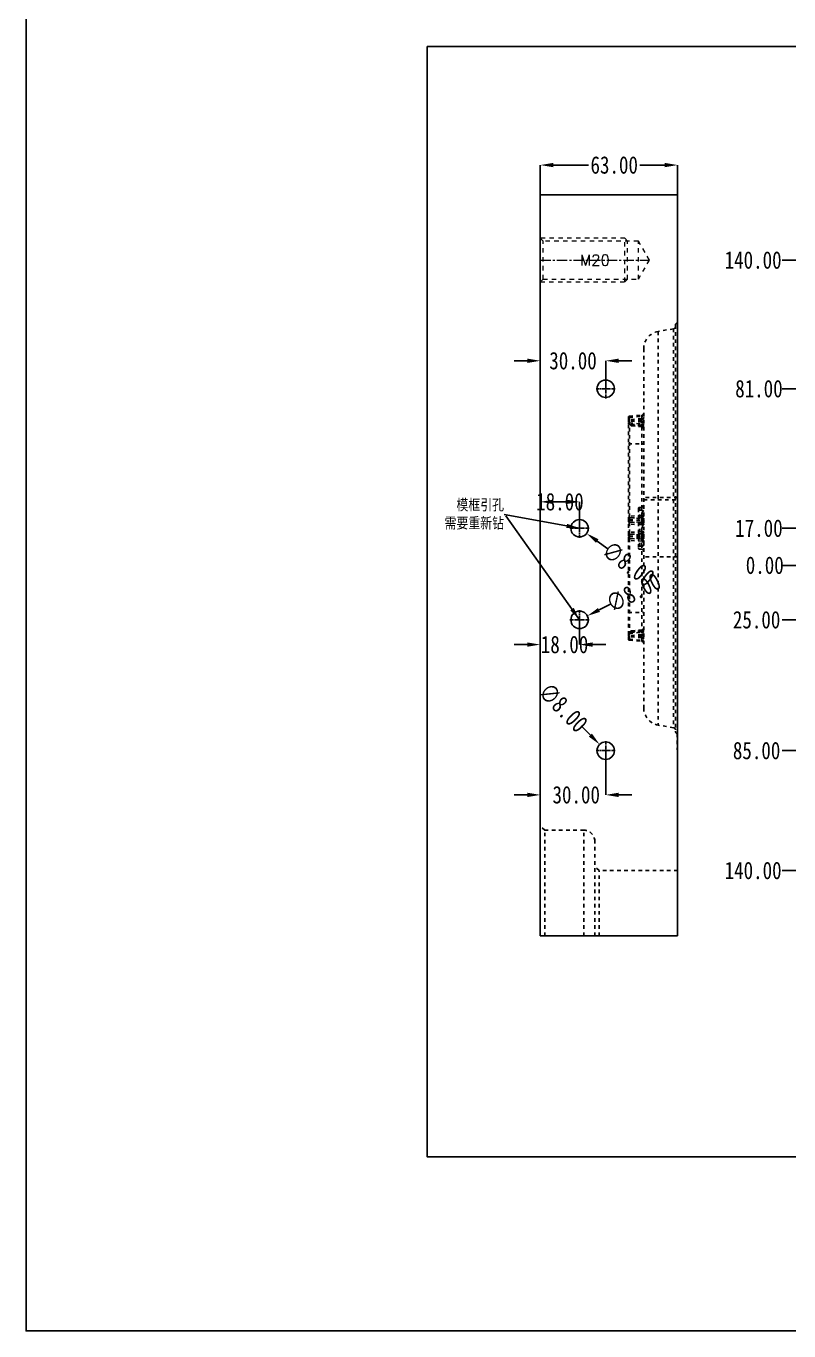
# Model space of a CAD drawing. Header units: millimetres. Extents: x 835 to 1873, y -1769 to 372.
# Drawn here: x 835 to 1185, y -1769 to -1171 of the extents above; entities that cross this region are included whole.
import ezdxf
from ezdxf.enums import TextEntityAlignment as Align

# ---------------------------------------------------------------- set-up
doc = ezdxf.new("R2010")
doc.units = ezdxf.units.MM
doc.header["$LTSCALE"] = 16.335
doc.header["$PDMODE"] = 3
doc.header["$PDSIZE"] = 0.3125
doc.linetypes.add('CENTER', pattern=[0.6, 0.375, -0.075, 0.075, -0.075])
doc.linetypes.add('HIDDEN', pattern=[0.2, 0.1, -0.1])
doc.layers.get('0').update_dxf_attribs({"linetype": 'CONTINUOUS'})
doc.layers.get('Defpoints').update_dxf_attribs({"linetype": 'CONTINUOUS'})
doc.layers.add('DEFAULT_2', color=8, linetype='HIDDEN')
doc.layers.add('dim', color=82, linetype='CONTINUOUS', lineweight=9)
doc.layers.add('screw', color=33, linetype='CONTINUOUS', lineweight=13)
doc.styles.get("Standard").update_dxf_attribs({"font": 'txt', "width": 0.8})
doc.styles.add('TXT', font='txt.shx', dxfattribs={"bigfont": 'gbcbig.shx'})
doc.dimstyles.get("Standard").update_dxf_attribs({"dimtxt": 0.15625, "dimasz": 0.1875, "dimexe": 0.125, "dimexo": 0.0625, "dimtad": 0, "dimtih": 1, "dimtoh": 1, "dimdsep": 46, "dimtxsty": 'Standard', "dimcen": 0.09, "dimadec": 0, "dimazin": 0, "dimtp": 0.01, "dimtm": 0.01, "dimtfac": 1, "dimtofl": 0, "dimtmove": 0, "dimatfit": 3, "dimfxl": 0, "dimtolj": 1, "dimarcsym": 0})

# ---------------------------------------------------------------- blocks, each defined once
blk = doc.blocks.new('*D90')
at = {"color": 4, "lineweight": -2}
for p, q in [((1070.54, -1503.32), (1070.54, -1523.61)), ((1100.54, -1503.32), (1100.54, -1523.61)), ((1064.54, -1523.61), (1058.54, -1523.61)), ((1106.54, -1523.61), (1112.54, -1523.61))]:
    blk.add_line(p, q, dxfattribs=at)
at = {"color": 4}
for points in [[(1064.54, -1522.61), (1064.54, -1524.61), (1070.54, -1523.61)], [(1106.54, -1522.61), (1106.54, -1524.61), (1100.54, -1523.61)]]:
    blk.add_solid(points, dxfattribs=at)
at = {"layer": 'Defpoints', "color": 0}
for p in [(1070.54, -1503.32), (1100.54, -1503.32), (1070.54, -1523.61)]:
    blk.add_point(p, dxfattribs=at)
at = {"color": 6, "insert": (1087.02, -1523.61), "char_height": 8, "attachment_point": 5}
blk.add_mtext('\\A1;30.00', dxfattribs=at)
blk = doc.blocks.new('*D91')
at = {"color": 4, "lineweight": -2}
blk.add_line((1089.29, -1491.94), (1093.51, -1496.21), dxfattribs=at)
at = {"color": 4}
blk.add_solid([(1094.22, -1495.5), (1092.8, -1496.91), (1097.73, -1500.47)], dxfattribs=at)
at = {"layer": 'Defpoints', "color": 0}
for p in [(1097.73, -1500.47), (1103.35, -1506.16)]:
    blk.add_point(p, dxfattribs=at)
at = {"color": 6, "insert": (1081.05, -1483.59), "char_height": 8, "attachment_point": 5, "rotation": 314.66016}
blk.add_mtext('\\A1;∅8.00', dxfattribs=at)
blk = doc.blocks.new('*D92')
at = {"color": 4, "lineweight": -2}
for p, q in [((1070.54, -1397.32), (1070.54, -1389.19)), ((1082.54, -1389.19), (1076.54, -1389.19)), ((1088.54, -1401.32), (1088.54, -1389.19))]:
    blk.add_line(p, q, dxfattribs=at)
at = {"color": 4}
for points in [[(1076.54, -1388.19), (1076.54, -1390.19), (1070.54, -1389.19)], [(1082.54, -1388.19), (1082.54, -1390.19), (1088.54, -1389.19)]]:
    blk.add_solid(points, dxfattribs=at)
at = {"layer": 'Defpoints', "color": 0}
for p in [(1070.54, -1389.19), (1070.54, -1397.32), (1088.54, -1401.32)]:
    blk.add_point(p, dxfattribs=at)
at = {"color": 6, "insert": (1079.54, -1389.19), "char_height": 8, "attachment_point": 5}
blk.add_mtext('\\A1;18.00', dxfattribs=at)
blk = doc.blocks.new('*D93')
at = {"color": 4, "lineweight": -2}
for p, q in [((1070.54, -1439.45), (1070.54, -1454.67)), ((1088.54, -1443.32), (1088.54, -1454.67)), ((1064.54, -1454.67), (1058.54, -1454.67)), ((1094.54, -1454.67), (1100.54, -1454.67))]:
    blk.add_line(p, q, dxfattribs=at)
at = {"color": 4}
for points in [[(1064.54, -1453.67), (1064.54, -1455.67), (1070.54, -1454.67)], [(1094.54, -1453.67), (1094.54, -1455.67), (1088.54, -1454.67)]]:
    blk.add_solid(points, dxfattribs=at)
at = {"layer": 'Defpoints', "color": 0}
for p in [(1070.54, -1439.45), (1088.54, -1443.32), (1070.54, -1454.67)]:
    blk.add_point(p, dxfattribs=at)
at = {"color": 6, "insert": (1081.66, -1454.67), "char_height": 8, "attachment_point": 5}
blk.add_mtext('\\A1;18.00', dxfattribs=at)
blk = doc.blocks.new('*D95')
at = {"color": 4, "lineweight": -2}
for p, q in [((1064.54, -1324.49), (1058.54, -1324.49)), ((1070.54, -1337.32), (1070.54, -1324.49)), ((1100.54, -1337.32), (1100.54, -1324.49)), ((1106.54, -1324.49), (1112.54, -1324.49))]:
    blk.add_line(p, q, dxfattribs=at)
at = {"color": 4}
for points in [[(1064.54, -1323.49), (1064.54, -1325.49), (1070.54, -1324.49)], [(1106.54, -1323.49), (1106.54, -1325.49), (1100.54, -1324.49)]]:
    blk.add_solid(points, dxfattribs=at)
at = {"layer": 'Defpoints', "color": 0}
for p in [(1070.54, -1324.49), (1070.54, -1337.32), (1100.54, -1337.32)]:
    blk.add_point(p, dxfattribs=at)
at = {"color": 6, "insert": (1085.54, -1324.49), "char_height": 8, "attachment_point": 5}
blk.add_mtext('\\A1;30.00', dxfattribs=at)
blk = doc.blocks.new('*D96')
at = {"color": 4, "lineweight": -2}
for p, q in [((1070.54, -1248.32), (1070.54, -1234.71)), ((1076.54, -1234.71), (1092.71, -1234.71)), ((1127.54, -1234.71), (1116.18, -1234.71)), ((1133.54, -1248.32), (1133.54, -1234.71))]:
    blk.add_line(p, q, dxfattribs=at)
at = {"color": 4}
for points in [[(1076.54, -1233.71), (1076.54, -1235.71), (1070.54, -1234.71)], [(1127.54, -1233.71), (1127.54, -1235.71), (1133.54, -1234.71)]]:
    blk.add_solid(points, dxfattribs=at)
at = {"layer": 'Defpoints', "color": 0}
for p in [(1070.54, -1234.71), (1070.54, -1248.32), (1133.54, -1248.32)]:
    blk.add_point(p, dxfattribs=at)
at = {"color": 6, "insert": (1104.44, -1234.71), "char_height": 8, "attachment_point": 5}
blk.add_mtext('\\A1;63.00', dxfattribs=at)
blk = doc.blocks.new('*D97')
at = {"color": 4, "lineweight": -2}
blk.add_line((1101.49, -1410.72), (1096.63, -1407.19), dxfattribs=at)
at = {"color": 4}
blk.add_solid([(1097.22, -1406.38), (1096.05, -1408), (1091.78, -1403.67)], dxfattribs=at)
at = {"layer": 'Defpoints', "color": 0}
for p in [(1085.3, -1398.97), (1091.78, -1403.67)]:
    blk.add_point(p, dxfattribs=at)
at = {"color": 6, "insert": (1110.98, -1417.61), "char_height": 8, "attachment_point": 5, "rotation": 324.03004}
blk.add_mtext('\\A1;∅8.00', dxfattribs=at)
blk = doc.blocks.new('*D98')
at = {"color": 4, "lineweight": -2}
blk.add_line((1102.81, -1436.08), (1097.46, -1438.8), dxfattribs=at)
at = {"color": 4}
blk.add_solid([(1097.01, -1437.9), (1097.91, -1439.69), (1092.11, -1441.51)], dxfattribs=at)
at = {"layer": 'Defpoints', "color": 0}
for p in [(1092.11, -1441.51), (1084.97, -1445.13)]:
    blk.add_point(p, dxfattribs=at)
at = {"color": 6, "insert": (1113.27, -1430.77), "char_height": 8, "attachment_point": 5, "rotation": 26.89416}
blk.add_mtext('\\A1;∅8.00', dxfattribs=at)
blk = doc.blocks.new('*D111')
at = {"color": 4, "lineweight": -2}
blk.add_line((1204.07, -1418.32), (1181.49, -1418.32), dxfattribs=at)
at = {"layer": 'Defpoints', "color": 0}
for p in [(1181.49, -1418.32), (1204.07, -1418.32), (1381.77, -1418.32)]:
    blk.add_point(p, dxfattribs=at)
at = {"color": 6, "insert": (1173.49, -1418.32), "char_height": 8, "attachment_point": 5}
blk.add_mtext('\\A1;0.00', dxfattribs=at)
blk = doc.blocks.new('*D112')
at = {"color": 4, "lineweight": -2}
blk.add_line((1196.97, -1401.32), (1181.49, -1401.32), dxfattribs=at)
at = {"layer": 'Defpoints', "color": 0}
for p in [(1181.49, -1401.32), (1196.97, -1401.32), (1381.77, -1418.32)]:
    blk.add_point(p, dxfattribs=at)
at = {"color": 6, "insert": (1170.82, -1401.32), "char_height": 8, "attachment_point": 5}
blk.add_mtext('\\A1;17.00', dxfattribs=at)
blk = doc.blocks.new('*D113')
at = {"color": 4, "lineweight": -2}
blk.add_line((1195.39, -1337.32), (1181.49, -1337.32), dxfattribs=at)
at = {"layer": 'Defpoints', "color": 0}
for p in [(1181.49, -1337.32), (1195.39, -1337.32), (1381.77, -1418.32)]:
    blk.add_point(p, dxfattribs=at)
at = {"color": 6, "insert": (1170.82, -1337.32), "char_height": 8, "attachment_point": 5}
blk.add_mtext('\\A1;81.00', dxfattribs=at)
blk = doc.blocks.new('*D114')
at = {"color": 4, "lineweight": -2}
blk.add_line((1207.77, -1278.32), (1181.49, -1278.32), dxfattribs=at)
at = {"layer": 'Defpoints', "color": 0}
for p in [(1181.49, -1278.32), (1207.77, -1278.32), (1381.77, -1418.32)]:
    blk.add_point(p, dxfattribs=at)
at = {"color": 6, "insert": (1168.15, -1278.32), "char_height": 8, "attachment_point": 5}
blk.add_mtext('\\A1;140.00', dxfattribs=at)
blk = doc.blocks.new('*D115')
at = {"color": 4, "lineweight": -2}
blk.add_line((1195.21, -1443.32), (1181.49, -1443.32), dxfattribs=at)
at = {"layer": 'Defpoints', "color": 0}
for p in [(1381.77, -1418.32), (1181.49, -1443.32), (1195.21, -1443.32)]:
    blk.add_point(p, dxfattribs=at)
at = {"color": 6, "insert": (1169.75, -1443.32), "char_height": 8, "attachment_point": 5}
blk.add_mtext('\\A1;25.00', dxfattribs=at)
blk = doc.blocks.new('*D116')
at = {"color": 4, "lineweight": -2}
blk.add_line((1195.76, -1503.32), (1181.49, -1503.32), dxfattribs=at)
at = {"layer": 'Defpoints', "color": 0}
for p in [(1381.77, -1418.32), (1181.49, -1503.32), (1195.76, -1503.32)]:
    blk.add_point(p, dxfattribs=at)
at = {"color": 6, "insert": (1169.75, -1503.32), "char_height": 8, "attachment_point": 5}
blk.add_mtext('\\A1;85.00', dxfattribs=at)
blk = doc.blocks.new('*D117')
at = {"color": 4, "lineweight": -2}
blk.add_line((1207.77, -1558.32), (1181.49, -1558.32), dxfattribs=at)
at = {"layer": 'Defpoints', "color": 0}
for p in [(1381.77, -1418.32), (1181.49, -1558.32), (1207.77, -1558.32)]:
    blk.add_point(p, dxfattribs=at)
at = {"color": 6, "insert": (1168.15, -1558.32), "char_height": 8, "attachment_point": 5}
blk.add_mtext('\\A1;140.00', dxfattribs=at)

msp = doc.modelspace()

# ---------------------------------------------------------------- linework, layer by layer
at = {"color": 7, "linetype": 'Continuous'}
for p, q in [((1070.54, -1588.32), (1070.54, -1248.32)), ((1133.54, -1248.32), (1070.54, -1248.32)), ((1133.54, -1588.32), (1133.54, -1248.32)), ((1133.54, -1588.32), (1070.54, -1588.32))]:
    msp.add_line(p, q, dxfattribs=at)
at = {"color": 1, "linetype": 'CENTER', "ltscale": 0.248791}
for p, q in [((1100.54, -1341.72), (1100.54, -1332.92)), ((1104.94, -1337.32), (1096.14, -1337.32)), ((1088.54, -1405.72), (1088.54, -1396.92)), ((1092.94, -1401.32), (1084.14, -1401.32)), ((1088.54, -1447.72), (1088.54, -1438.92)), ((1092.94, -1443.32), (1084.14, -1443.32)), ((1100.54, -1507.72), (1100.54, -1498.92)), ((1104.94, -1503.32), (1096.14, -1503.32))]:
    msp.add_line(p, q, dxfattribs=at)
for points in [[(834.681, 372.378), (1873.117, 372.378), (1873.117, -1769.492), (834.681, -1769.492)], [(1641.364, -1689.66), (1018.659, -1689.66), (1018.659, -1180.4), (1641.364, -1180.4)]]:
    msp.add_lwpolyline(points, close=True)
for centre in [(1100.54, -1337.32), (1088.54, -1401.32), (1088.54, -1443.32), (1100.54, -1503.32)]:
    msp.add_circle(centre, 4)
at = {"layer": 'DEFAULT_2', "color": 8, "linetype": 'HIDDEN'}
for p, q in [((1131.704, -1309.784), (1124.606, -1311.035)), ((1131.704, -1309.784), (1131.704, -1492.856)), ((1132.535, -1308.132), (1132.535, -1494.508)), ((1124.606, -1311.035), (1124.606, -1491.604)), ((1117.962, -1318.953), (1117.962, -1483.686)), ((1110.927, -1350.445), (1110.927, -1452.195)), ((1111.386, -1349.944), (1117.045, -1349.449)), ((1111.386, -1350.445), (1117.045, -1349.95)), ((1111.386, -1350.445), (1111.386, -1351.534)), ((1117.045, -1351.039), (1111.386, -1351.534)), ((1117.045, -1351.54), (1111.386, -1352.035)), ((1117.045, -1352.095), (1111.386, -1351.6)), ((1111.386, -1352.035), (1111.386, -1396.524)), ((1117.045, -1352.596), (1111.386, -1352.1)), ((1117.045, -1349.95), (1117.045, -1351.039)), ((1117.045, -1351.54), (1117.045, -1397.523)), ((1111.386, -1353.009), (1117.045, -1353.504)), ((1117.045, -1354.004), (1111.386, -1353.509)), ((1111.932, -1353.813), (1111.932, -1353.557)), ((1112.435, -1353.904), (1111.94, -1353.904)), ((1112.435, -1353.904), (1112.391, -1353.597)), ((1112.409, -1353.721), (1112.391, -1353.597)), ((1112.391, -1354.313), (1117.045, -1354.721)), ((1112.435, -1353.904), (1112.409, -1353.721)), ((1112.435, -1354.015), (1112.435, -1353.904)), ((1116.957, -1354.299), (1112.435, -1353.904)), ((1112.435, -1354.015), (1116.957, -1354.41)), ((1116.957, -1354.299), (1116.957, -1354.41)), ((1117.767, -1354.41), (1116.957, -1354.41)), ((1117.045, -1354.721), (1116.957, -1354.41)), ((1116.957, -1354.41), (1117.014, -1354.611)), ((1117.014, -1354.611), (1117.045, -1354.721)), ((1110.927, -1362.627), (1117.962, -1362.627)), ((1133.54, -1387.25), (1117.962, -1387.25)), ((1117.962, -1388.255), (1133.54, -1388.255)), ((1115.55, -1392.241), (1115.55, -1410.398)), ((1117.486, -1393.154), (1116.026, -1393.078)), ((1116.992, -1391.706), (1116.035, -1391.739)), ((1116.035, -1391.739), (1116.035, -1410.9)), ((1116.992, -1391.706), (1116.992, -1410.934)), ((1117.486, -1393.154), (1117.486, -1409.485)), ((1110.927, -1395.762), (1111.386, -1395.762)), ((1110.927, -1396.524), (1111.386, -1396.524)), ((1110.927, -1398.671), (1111.386, -1398.671)), ((1110.927, -1399.421), (1111.386, -1399.421)), ((1117.045, -1395.478), (1111.386, -1395.762)), ((1117.045, -1396.342), (1111.386, -1396.626)), ((1111.386, -1396.524), (1117.045, -1396.81)), ((1111.386, -1396.626), (1111.386, -1398.554)), ((1111.386, -1397.391), (1117.045, -1397.677)), ((1111.386, -1397.807), (1117.045, -1397.523)), ((1111.386, -1398.671), (1117.045, -1398.387)), ((1117.045, -1398.84), (1111.386, -1398.554)), ((1111.386, -1398.671), (1111.386, -1406.024)), ((1117.045, -1399.707), (1111.386, -1399.421)), ((1117.962, -1395.478), (1117.045, -1395.478)), ((1117.962, -1396.81), (1117.045, -1396.81)), ((1117.045, -1397.677), (1117.045, -1404.962)), ((1117.962, -1398.387), (1117.045, -1398.387)), ((1117.962, -1399.707), (1117.045, -1399.707)), ((1110.927, -1403.219), (1111.386, -1403.219)), ((1110.927, -1404.129), (1111.386, -1404.129)), ((1110.927, -1406.115), (1111.386, -1406.115)), ((1117.045, -1402.933), (1111.386, -1403.219)), ((1117.045, -1403.8), (1111.386, -1404.086)), ((1111.386, -1404.129), (1117.045, -1404.428)), ((1111.386, -1405.248), (1117.045, -1404.962)), ((1111.386, -1405.016), (1117.045, -1405.316)), ((1111.386, -1406.115), (1117.045, -1405.829)), ((1117.045, -1406.324), (1111.386, -1406.024)), ((1111.386, -1406.115), (1111.386, -1450.605)), ((1117.962, -1402.933), (1117.045, -1402.933)), ((1117.962, -1404.428), (1117.045, -1404.428)), ((1117.045, -1405.316), (1117.045, -1451.1)), ((1117.962, -1405.829), (1117.045, -1405.829)), ((1110.927, -1406.912), (1111.386, -1406.912)), ((1117.045, -1407.212), (1111.386, -1406.912)), ((1117.486, -1409.485), (1116.026, -1409.562)), ((1116.992, -1410.934), (1116.035, -1410.9)), ((1117.962, -1407.212), (1117.045, -1407.212)), ((1133.54, -1414.385), (1117.962, -1414.385)), ((1110.927, -1440.012), (1117.962, -1440.012)), ((1112.391, -1448.326), (1117.045, -1447.919)), ((1112.435, -1448.625), (1116.957, -1448.229)), ((1116.957, -1448.34), (1112.435, -1448.736)), ((1117.045, -1447.919), (1116.957, -1448.229)), ((1117.767, -1448.229), (1116.957, -1448.229)), ((1116.957, -1448.229), (1116.957, -1448.34)), ((1117.045, -1448.635), (1111.386, -1449.13)), ((1111.386, -1449.631), (1117.045, -1449.136)), ((1117.045, -1450.044), (1111.386, -1450.539)), ((1117.045, -1450.544), (1111.386, -1451.04)), ((1117.045, -1451.1), (1111.386, -1450.605)), ((1111.386, -1451.105), (1111.386, -1452.195)), ((1117.045, -1451.601), (1111.386, -1451.105)), ((1111.386, -1452.195), (1117.045, -1452.69)), ((1111.386, -1452.695), (1117.045, -1453.19)), ((1111.932, -1448.827), (1111.932, -1449.082)), ((1112.435, -1448.736), (1111.94, -1448.736)), ((1112.435, -1448.736), (1112.391, -1449.042)), ((1112.407, -1448.93), (1112.391, -1449.042)), ((1112.435, -1448.736), (1112.407, -1448.93)), ((1112.435, -1448.625), (1112.435, -1448.736)), ((1117.045, -1451.601), (1117.045, -1452.69)), ((1131.704, -1492.856), (1124.606, -1491.604)), ((1133.24, -1495.467), (1133.24, -1503.013)), ((1133.54, -1500.013), (1133.24, -1500.013)), ((1133.54, -1503.013), (1133.24, -1503.013)), ((1072.541, -1539.82), (1070.54, -1537.818)), ((1072.54, -1588.32), (1072.541, -1539.82)), ((1090.54, -1539.82), (1072.541, -1539.82)), ((1090.54, -1588.32), (1090.54, -1539.82)), ((1095.54, -1588.32), (1095.54, -1544.82)), ((1097.54, -1558.32), (1095.54, -1556.32)), ((1133.54, -1558.32), (1097.54, -1558.32)), ((1097.54, -1588.32), (1097.54, -1558.32))]:
    msp.add_line(p, q, dxfattribs=at)
for centre, radius, start, end in [((1131.53, -1308.794), 1.005, 280, 0), ((1133.54, -1308.132), 1.005, 90, 180), ((1126.002, -1318.953), 8.04, 100, 180), ((1111.43, -1350.445), 0.502, 94.999996, 179.99995), ((1111.43, -1351.099), 0.502, 179.999814, 264.999984), ((1111.43, -1352.535), 0.502, 95.000016, 180.000186), ((1111.427, -1351.156), 0.945, 259.501791, 267.536624), ((1111.428, -1352.491), 0.958, 92.500032, 97.79569), ((1130.042, -1351.543), 18.664, 181.12253, 181.498346), ((1136.789, -1352.262), 25.413, 178.357506, 178.515147), ((1136.125, -1351.389), 24.749, 181.48729, 181.648237), ((1116.957, -1348.448), 1.005, 275.000216, 0.002477), ((1116.961, -1348.03), 1.921, 272.506807, 275.125382), ((1116.957, -1350.538), 1.005, 275, 0), ((1116.957, -1353.096), 1.005, 0, 85), ((1111.43, -1353.009), 0.502, 180, 265), ((1134.471, -1353.679), 23.095, 178.337366, 178.593251), ((1112.435, -1353.813), 0.502, 180, 265), ((1100.206, -1336.332), 21.499, 304.329035, 304.665883), ((1116.961, -1355.424), 1.922, 84.874667, 87.493192), ((1116.957, -1355.006), 1.005, 359.997523, 84.999784), ((1116.957, -1355.722), 1.005, 359.999992, 84.999999), ((1116.053, -1392.241), 0.502, 92, 180), ((1116.053, -1392.576), 0.502, 180, 267), ((1116.957, -1390.701), 1.005, 272, 0), ((1117.46, -1393.656), 0.502, 0, 87), ((1129.578, -1396.266), 18.199, 179.266156, 180.043842), ((1134.022, -1396.324), 22.643, 178.578181, 179.265106), ((1134.053, -1398.854), 22.674, 180.832737, 181.433178), ((1134.043, -1398.107), 22.664, 180.961758, 181.425389), ((1129.489, -1403.726), 18.109, 179.262842, 180.049203), ((1132.883, -1404.7), 21.505, 178.47774, 179.424687), ((1134.026, -1403.785), 22.647, 178.567553, 179.261672), ((1134.033, -1405.547), 22.654, 180.969329, 181.43641), ((1134.134, -1406.315), 22.756, 180.900629, 181.502333), ((1116.053, -1410.063), 0.502, 93, 180), ((1116.053, -1410.398), 0.502, 180, 268), ((1116.957, -1411.938), 1.005, 0, 88), ((1117.46, -1408.983), 0.502, 273, 0), ((1112.435, -1448.827), 0.502, 95, 180), ((1116.957, -1446.918), 1.005, 275.000001, 0.000008), ((1116.957, -1447.634), 1.005, 275.000216, 0.002477), ((1111.43, -1449.631), 0.502, 94.999996, 179.99995), ((1111.43, -1450.104), 0.502, 179.999814, 264.999984), ((1111.43, -1451.54), 0.502, 95.000016, 180.000186), ((1111.43, -1452.195), 0.502, 180, 265), ((1111.428, -1451.496), 0.958, 92.500032, 97.79569), ((1111.428, -1450.149), 0.958, 262.204304, 267.499968), ((1130.042, -1450.548), 18.664, 181.122531, 181.498346), ((1132.24, -1449.02), 20.863, 181.261741, 181.676951), ((1136.789, -1451.267), 25.413, 178.357506, 178.515147), ((1136.125, -1450.394), 24.749, 181.48729, 181.648237), ((1107.543, -1448.575), 9.519, 356.624911, 357.886307), ((1116.961, -1447.216), 1.921, 272.506807, 275.125382), ((1116.957, -1449.543), 1.005, 275, 0), ((1116.957, -1452.101), 1.005, 0, 85), ((1116.961, -1454.609), 1.922, 84.874667, 87.493192), ((1116.957, -1454.191), 1.005, 359.997523, 84.999784), ((1126.002, -1483.686), 8.04, 180, 260), ((1131.53, -1493.846), 1.005, 0, 80), ((1133.54, -1494.508), 1.005, 180, 270), ((1090.54, -1544.82), 5, 0, 90)]:
    msp.add_arc(centre, radius, start, end, dxfattribs=at)
for points, knots in [([(1110.927, -1350.695), (1110.927, -1350.623), (1111.042, -1350.519), (1111.212, -1350.464), (1111.326, -1350.447), (1111.386, -1350.445)], [0, 0, 0, 0, 0.3884537, 0.6748572, 1, 1, 1, 1]), ([(1110.927, -1351.784), (1110.927, -1351.713), (1111.042, -1351.608), (1111.212, -1351.553), (1111.326, -1351.537), (1111.386, -1351.534)], [0, 0, 0, 0, 0.3884537, 0.6748572, 1, 1, 1, 1]), ([(1110.927, -1351.85), (1110.927, -1351.922), (1111.042, -1352.027), (1111.212, -1352.081), (1111.326, -1352.098), (1111.386, -1352.1)], [0, 0, 0, 0, 0.3884537, 0.6748572, 1, 1, 1, 1]), ([(1111.386, -1349.944), (1111.383, -1349.944), (1111.383, -1349.962), (1111.38, -1349.982), (1111.38, -1350.027), (1111.379, -1350.083), (1111.38, -1350.156), (1111.381, -1350.278), (1111.384, -1350.376), (1111.386, -1350.445)], [0, 0, 0, 0, 0.0184913, 0.0699293, 0.1540824, 0.269635, 0.4146773, 0.5867367, 1, 1, 1, 1]), ([(1111.386, -1352.035), (1111.383, -1352.035), (1111.383, -1352.017), (1111.38, -1351.998), (1111.38, -1351.953), (1111.379, -1351.896), (1111.38, -1351.823), (1111.381, -1351.701), (1111.384, -1351.603), (1111.386, -1351.534)], [0, 0, 0, 0, 0.017552, 0.0682281, 0.1520605, 0.2676057, 0.4129479, 0.585576, 1, 1, 1, 1]), ([(1111.386, -1352.1), (1111.384, -1352.031), (1111.381, -1351.933), (1111.38, -1351.811), (1111.379, -1351.738), (1111.38, -1351.682), (1111.38, -1351.637), (1111.383, -1351.617), (1111.383, -1351.6), (1111.386, -1351.6)], [0, 0, 0, 0, 0.4146788, 0.5873969, 0.7326937, 0.8481335, 0.9318718, 0.9825039, 1, 1, 1, 1]), ([(1111.381, -1352.007), (1111.382, -1352.014), (1111.383, -1352.02), (1111.383, -1352.035), (1111.386, -1352.035)], [0, 0, 0, 0, 0.7415506, 1, 1, 1, 1]), ([(1117.962, -1349.449), (1117.962, -1349.514), (1117.896, -1349.661), (1117.684, -1349.811), (1117.39, -1349.914), (1117.165, -1349.944), (1117.045, -1349.95)], [0, 0, 0, 0, 0.1731607, 0.396857, 0.679325, 1, 1, 1, 1]), ([(1117.045, -1349.449), (1117.048, -1349.449), (1117.053, -1349.464), (1117.055, -1349.486), (1117.058, -1349.53), (1117.059, -1349.615), (1117.055, -1349.758), (1117.049, -1349.88), (1117.045, -1349.95)], [0, 0, 0, 0, 0.0196689, 0.070237, 0.1536039, 0.2686511, 0.5859644, 1, 1, 1, 1]), ([(1117.962, -1350.538), (1117.962, -1350.603), (1117.897, -1350.751), (1117.684, -1350.9), (1117.39, -1351.004), (1117.165, -1351.034), (1117.045, -1351.039)], [0, 0, 0, 0, 0.1732734, 0.3969854, 0.6790162, 1, 1, 1, 1]), ([(1117.045, -1351.039), (1117.049, -1351.108), (1117.055, -1351.229), (1117.059, -1351.371), (1117.058, -1351.457), (1117.056, -1351.5), (1117.053, -1351.523), (1117.048, -1351.539), (1117.045, -1351.54)], [0, 0, 0, 0, 0.4109166, 0.7270133, 0.8422427, 0.9263955, 0.9785564, 1, 1, 1, 1]), ([(1117.045, -1352.596), (1117.049, -1352.527), (1117.055, -1352.405), (1117.059, -1352.263), (1117.058, -1352.178), (1117.056, -1352.134), (1117.053, -1352.111), (1117.048, -1352.095), (1117.045, -1352.095)], [0, 0, 0, 0, 0.4109166, 0.7270133, 0.8422427, 0.9263955, 0.9785564, 1, 1, 1, 1]), ([(1117.045, -1352.095), (1117.051, -1352.095), (1117.053, -1352.125), (1117.056, -1352.141), (1117.057, -1352.156)], [0, 0, 0, 0, 0.2770512, 1, 1, 1, 1]), ([(1117.962, -1353.096), (1117.962, -1353.031), (1117.897, -1352.884), (1117.684, -1352.735), (1117.39, -1352.63), (1117.165, -1352.601), (1117.045, -1352.596)], [0, 0, 0, 0, 0.1732734, 0.3969854, 0.6790162, 1, 1, 1, 1]), ([(1117.509, -1349.869), (1117.48, -1349.878), (1117.357, -1349.914), (1117.23, -1349.935), (1117.132, -1349.944)], [0, 0, 0, 0, 0.2388329, 1, 1, 1, 1]), ([(1110.927, -1352.758), (1110.927, -1352.83), (1111.042, -1352.935), (1111.212, -1352.99), (1111.326, -1353.006), (1111.386, -1353.009)], [0, 0, 0, 0, 0.3884537, 0.6748572, 1, 1, 1, 1]), ([(1111.386, -1353.509), (1111.383, -1353.509), (1111.383, -1353.492), (1111.38, -1353.471), (1111.38, -1353.427), (1111.379, -1353.37), (1111.38, -1353.297), (1111.381, -1353.176), (1111.384, -1353.078), (1111.386, -1353.009)], [0, 0, 0, 0, 0.0184913, 0.0699293, 0.1540824, 0.269635, 0.4146773, 0.5867367, 1, 1, 1, 1]), ([(1111.379, -1353.38), (1111.379, -1353.392), (1111.379, -1353.43), (1111.38, -1353.467), (1111.382, -1353.492)], [0, 0, 0, 0, 0.3328667, 1, 1, 1, 1]), ([(1112.435, -1354.015), (1112.409, -1354.033), (1112.309, -1354.101), (1112.209, -1354.169), (1112.132, -1354.214)], [0, 0, 0, 0, 0.2622776, 1, 1, 1, 1]), ([(1112.132, -1354.214), (1112.148, -1354.205), (1112.215, -1354.164), (1112.281, -1354.12), (1112.331, -1354.086)], [0, 0, 0, 0, 0.2337288, 1, 1, 1, 1]), ([(1116.957, -1354.299), (1116.995, -1354.282), (1117.144, -1354.213), (1117.294, -1354.147), (1117.408, -1354.108)], [0, 0, 0, 0, 0.2575197, 1, 1, 1, 1]), ([(1117.962, -1354.004), (1117.962, -1353.94), (1117.896, -1353.792), (1117.684, -1353.643), (1117.39, -1353.539), (1117.165, -1353.509), (1117.045, -1353.504)], [0, 0, 0, 0, 0.1731606, 0.3968568, 0.6793249, 1, 1, 1, 1]), ([(1117.045, -1353.504), (1117.049, -1353.573), (1117.055, -1353.695), (1117.059, -1353.838), (1117.058, -1353.924), (1117.055, -1353.967), (1117.053, -1353.989), (1117.048, -1354.005), (1117.045, -1354.004)], [0, 0, 0, 0, 0.4140275, 0.7313359, 0.8463805, 0.9297566, 0.980342, 1, 1, 1, 1]), ([(1117.509, -1353.585), (1117.48, -1353.575), (1117.357, -1353.539), (1117.23, -1353.518), (1117.132, -1353.51)], [0, 0, 0, 0, 0.2388333, 1, 1, 1, 1]), ([(1110.927, -1397.057), (1110.927, -1396.95), (1111.038, -1396.721), (1111.268, -1396.634), (1111.386, -1396.626)], [0, 0, 0, 0, 0.4750237, 1, 1, 1, 1]), ([(1110.927, -1396.958), (1110.927, -1397.065), (1111.037, -1397.295), (1111.268, -1397.382), (1111.386, -1397.391)], [0, 0, 0, 0, 0.4756762, 1, 1, 1, 1]), ([(1110.927, -1398.239), (1110.927, -1398.132), (1111.038, -1397.902), (1111.268, -1397.816), (1111.386, -1397.807)], [0, 0, 0, 0, 0.4750237, 1, 1, 1, 1]), ([(1110.927, -1398.12), (1110.927, -1398.228), (1111.037, -1398.458), (1111.268, -1398.545), (1111.386, -1398.554)], [0, 0, 0, 0, 0.4756762, 1, 1, 1, 1]), ([(1111.386, -1398.671), (1111.384, -1398.585), (1111.379, -1398.297), (1111.376, -1398.009), (1111.386, -1397.807)], [0, 0, 0, 0, 0.2979026, 1, 1, 1, 1]), ([(1111.386, -1399.421), (1111.384, -1399.334), (1111.379, -1399.046), (1111.376, -1398.756), (1111.386, -1398.554)], [0, 0, 0, 0, 0.299163, 1, 1, 1, 1]), ([(1111.386, -1396.626), (1111.383, -1396.573), (1111.376, -1396.285), (1111.38, -1395.997), (1111.386, -1395.762)], [0, 0, 0, 0, 0.1841528, 1, 1, 1, 1]), ([(1111.386, -1397.391), (1111.383, -1397.338), (1111.376, -1397.049), (1111.38, -1396.76), (1111.386, -1396.524)], [0, 0, 0, 0, 0.1838135, 1, 1, 1, 1]), ([(1111.379, -1396.28), (1111.379, -1396.301), (1111.38, -1396.379), (1111.381, -1396.457), (1111.382, -1396.513)], [0, 0, 0, 0, 0.2732235, 1, 1, 1, 1]), ([(1111.386, -1396.524), (1111.385, -1396.569), (1111.381, -1396.738), (1111.379, -1396.908), (1111.379, -1397.034)], [0, 0, 0, 0, 0.2615141, 1, 1, 1, 1]), ([(1111.379, -1397.034), (1111.379, -1397.057), (1111.379, -1397.14), (1111.38, -1397.223), (1111.382, -1397.284)], [0, 0, 0, 0, 0.2747662, 1, 1, 1, 1]), ([(1111.381, -1398.724), (1111.38, -1398.758), (1111.378, -1398.911), (1111.379, -1399.064), (1111.381, -1399.183)], [0, 0, 0, 0, 0.2201478, 1, 1, 1, 1]), ([(1111.386, -1398.554), (1111.385, -1398.566), (1111.383, -1398.623), (1111.381, -1398.679), (1111.381, -1398.724)], [0, 0, 0, 0, 0.2155426, 1, 1, 1, 1]), ([(1111.382, -1396.513), (1111.382, -1396.523), (1111.383, -1396.561), (1111.385, -1396.598), (1111.386, -1396.626)], [0, 0, 0, 0, 0.2749777, 1, 1, 1, 1]), ([(1111.382, -1397.284), (1111.382, -1397.294), (1111.383, -1397.329), (1111.385, -1397.365), (1111.386, -1397.391)], [0, 0, 0, 0, 0.2741137, 1, 1, 1, 1]), ([(1117.962, -1395.478), (1117.962, -1395.585), (1117.913, -1395.807), (1117.638, -1396.182), (1117.281, -1396.324), (1117.045, -1396.342)], [0, 0, 0, 0, 0.2353679, 0.4803493, 1, 1, 1, 1]), ([(1117.045, -1395.478), (1117.053, -1395.644), (1117.061, -1395.932), (1117.057, -1396.22), (1117.045, -1396.342)], [0, 0, 0, 0, 0.5754786, 1, 1, 1, 1]), ([(1117.962, -1396.66), (1117.962, -1396.767), (1117.912, -1396.988), (1117.638, -1397.363), (1117.281, -1397.505), (1117.045, -1397.523)], [0, 0, 0, 0, 0.2351378, 0.480262, 1, 1, 1, 1]), ([(1117.045, -1396.81), (1117.053, -1396.977), (1117.061, -1397.266), (1117.057, -1397.556), (1117.045, -1397.677)], [0, 0, 0, 0, 0.5781013, 1, 1, 1, 1]), ([(1117.045, -1397.523), (1117.057, -1397.645), (1117.061, -1397.933), (1117.053, -1398.221), (1117.045, -1398.387)], [0, 0, 0, 0, 0.4229989, 1, 1, 1, 1]), ([(1117.962, -1398.544), (1117.962, -1398.437), (1117.912, -1398.215), (1117.639, -1397.838), (1117.281, -1397.695), (1117.045, -1397.677)], [0, 0, 0, 0, 0.2355813, 0.480889, 1, 1, 1, 1]), ([(1117.962, -1399.707), (1117.962, -1399.599), (1117.913, -1399.377), (1117.638, -1399.001), (1117.281, -1398.858), (1117.045, -1398.84)], [0, 0, 0, 0, 0.2358122, 0.480976, 1, 1, 1, 1]), ([(1117.045, -1398.84), (1117.057, -1398.962), (1117.061, -1399.251), (1117.053, -1399.54), (1117.045, -1399.707)], [0, 0, 0, 0, 0.4234359, 1, 1, 1, 1]), ([(1117.894, -1395.793), (1117.848, -1395.895), (1117.707, -1396.086), (1117.508, -1396.211), (1117.399, -1396.257)], [0, 0, 0, 0, 0.48659, 1, 1, 1, 1]), ([(1117.894, -1399.391), (1117.848, -1399.288), (1117.707, -1399.097), (1117.508, -1398.971), (1117.399, -1398.925)], [0, 0, 0, 0, 0.4869406, 1, 1, 1, 1]), ([(1110.927, -1404.519), (1110.927, -1404.412), (1111.037, -1404.181), (1111.268, -1404.095), (1111.386, -1404.086)], [0, 0, 0, 0, 0.4756762, 1, 1, 1, 1]), ([(1110.927, -1404.572), (1110.927, -1404.682), (1111.035, -1404.915), (1111.267, -1405.007), (1111.386, -1405.016)], [0, 0, 0, 0, 0.4795893, 1, 1, 1, 1]), ([(1110.927, -1405.682), (1110.927, -1405.574), (1111.037, -1405.344), (1111.268, -1405.257), (1111.386, -1405.248)], [0, 0, 0, 0, 0.4756762, 1, 1, 1, 1]), ([(1110.927, -1405.581), (1110.927, -1405.69), (1111.035, -1405.924), (1111.267, -1406.015), (1111.386, -1406.024)], [0, 0, 0, 0, 0.4795895, 1, 1, 1, 1]), ([(1111.386, -1406.115), (1111.384, -1406.029), (1111.379, -1405.74), (1111.376, -1405.451), (1111.386, -1405.248)], [0, 0, 0, 0, 0.2985997, 1, 1, 1, 1]), ([(1111.386, -1404.086), (1111.383, -1404.033), (1111.376, -1403.744), (1111.38, -1403.455), (1111.386, -1403.219)], [0, 0, 0, 0, 0.1832223, 1, 1, 1, 1]), ([(1111.386, -1405.016), (1111.379, -1404.893), (1111.377, -1404.597), (1111.381, -1404.301), (1111.386, -1404.129)], [0, 0, 0, 0, 0.4158014, 1, 1, 1, 1]), ([(1111.379, -1404.484), (1111.379, -1404.512), (1111.378, -1404.615), (1111.378, -1404.718), (1111.379, -1404.793)], [0, 0, 0, 0, 0.269692, 1, 1, 1, 1]), ([(1111.386, -1406.912), (1111.381, -1406.739), (1111.377, -1406.443), (1111.379, -1406.147), (1111.386, -1406.024)], [0, 0, 0, 0, 0.5852863, 1, 1, 1, 1]), ([(1111.38, -1406.199), (1111.379, -1406.233), (1111.378, -1406.391), (1111.379, -1406.549), (1111.381, -1406.673)], [0, 0, 0, 0, 0.2180374, 1, 1, 1, 1]), ([(1111.379, -1403.741), (1111.379, -1403.759), (1111.379, -1403.826), (1111.38, -1403.893), (1111.381, -1403.942)], [0, 0, 0, 0, 0.2691093, 1, 1, 1, 1]), ([(1111.379, -1404.793), (1111.38, -1404.815), (1111.381, -1404.889), (1111.383, -1404.963), (1111.386, -1405.016)], [0, 0, 0, 0, 0.2923994, 1, 1, 1, 1]), ([(1111.386, -1406.024), (1111.385, -1406.037), (1111.382, -1406.095), (1111.381, -1406.153), (1111.38, -1406.199)], [0, 0, 0, 0, 0.2105708, 1, 1, 1, 1]), ([(1111.381, -1403.942), (1111.381, -1403.956), (1111.383, -1404.003), (1111.384, -1404.051), (1111.386, -1404.086)], [0, 0, 0, 0, 0.2798642, 1, 1, 1, 1]), ([(1117.962, -1402.933), (1117.962, -1403.04), (1117.913, -1403.262), (1117.638, -1403.639), (1117.281, -1403.782), (1117.045, -1403.8)], [0, 0, 0, 0, 0.2358122, 0.480976, 1, 1, 1, 1]), ([(1117.045, -1402.933), (1117.053, -1403.099), (1117.061, -1403.388), (1117.057, -1403.678), (1117.045, -1403.8)], [0, 0, 0, 0, 0.5765641, 1, 1, 1, 1]), ([(1117.962, -1404.095), (1117.962, -1404.203), (1117.912, -1404.425), (1117.639, -1404.802), (1117.281, -1404.945), (1117.045, -1404.962)], [0, 0, 0, 0, 0.2355812, 0.4808888, 1, 1, 1, 1]), ([(1117.045, -1404.428), (1117.054, -1404.602), (1117.062, -1404.897), (1117.059, -1405.194), (1117.045, -1405.316)], [0, 0, 0, 0, 0.5854132, 1, 1, 1, 1]), ([(1117.045, -1404.962), (1117.057, -1405.084), (1117.061, -1405.374), (1117.053, -1405.662), (1117.045, -1405.829)], [0, 0, 0, 0, 0.4218857, 1, 1, 1, 1]), ([(1117.962, -1406.203), (1117.962, -1406.093), (1117.913, -1405.867), (1117.641, -1405.483), (1117.282, -1405.334), (1117.045, -1405.316)], [0, 0, 0, 0, 0.2382345, 0.4846486, 1, 1, 1, 1]), ([(1117.962, -1407.212), (1117.962, -1407.102), (1117.913, -1406.876), (1117.641, -1406.492), (1117.282, -1406.343), (1117.045, -1406.324)], [0, 0, 0, 0, 0.2384704, 0.4847354, 1, 1, 1, 1]), ([(1117.045, -1406.324), (1117.059, -1406.447), (1117.062, -1406.744), (1117.054, -1407.039), (1117.045, -1407.212)], [0, 0, 0, 0, 0.4163084, 1, 1, 1, 1]), ([(1117.894, -1406.888), (1117.848, -1406.784), (1117.708, -1406.589), (1117.508, -1406.459), (1117.399, -1406.412)], [0, 0, 0, 0, 0.4890445, 1, 1, 1, 1]), ([(1112.132, -1448.425), (1112.157, -1448.439), (1112.259, -1448.503), (1112.358, -1448.572), (1112.435, -1448.625)], [0, 0, 0, 0, 0.2317106, 1, 1, 1, 1]), ([(1117.408, -1448.532), (1117.371, -1448.519), (1117.218, -1448.461), (1117.07, -1448.392), (1116.957, -1448.34)], [0, 0, 0, 0, 0.2391407, 1, 1, 1, 1]), ([(1110.927, -1449.881), (1110.927, -1449.809), (1111.042, -1449.705), (1111.212, -1449.65), (1111.326, -1449.633), (1111.386, -1449.631)], [0, 0, 0, 0, 0.3884537, 0.6748572, 1, 1, 1, 1]), ([(1110.927, -1450.789), (1110.927, -1450.718), (1111.042, -1450.613), (1111.212, -1450.558), (1111.326, -1450.542), (1111.386, -1450.539)], [0, 0, 0, 0, 0.3884537, 0.6748572, 1, 1, 1, 1]), ([(1110.927, -1450.855), (1110.927, -1450.927), (1111.042, -1451.032), (1111.212, -1451.086), (1111.326, -1451.103), (1111.386, -1451.105)], [0, 0, 0, 0, 0.3884537, 0.6748572, 1, 1, 1, 1]), ([(1110.927, -1451.944), (1110.927, -1452.016), (1111.042, -1452.121), (1111.212, -1452.176), (1111.326, -1452.192), (1111.386, -1452.195)], [0, 0, 0, 0, 0.3884537, 0.6748572, 1, 1, 1, 1]), ([(1111.381, -1450.643), (1111.38, -1450.657), (1111.378, -1450.748), (1111.38, -1450.838), (1111.381, -1450.914)], [0, 0, 0, 0, 0.1645645, 1, 1, 1, 1]), ([(1111.386, -1449.631), (1111.384, -1449.562), (1111.381, -1449.464), (1111.38, -1449.342), (1111.379, -1449.269), (1111.38, -1449.213), (1111.38, -1449.168), (1111.383, -1449.148), (1111.383, -1449.13), (1111.386, -1449.13)], [0, 0, 0, 0, 0.4129828, 0.5850437, 0.7301152, 0.8457375, 0.9299719, 0.9814747, 1, 1, 1, 1]), ([(1111.386, -1451.04), (1111.383, -1451.04), (1111.383, -1451.022), (1111.38, -1451.003), (1111.38, -1450.958), (1111.379, -1450.901), (1111.38, -1450.828), (1111.381, -1450.706), (1111.384, -1450.608), (1111.386, -1450.539)], [0, 0, 0, 0, 0.017552, 0.0682281, 0.1520605, 0.2676057, 0.4129479, 0.585576, 1, 1, 1, 1]), ([(1111.386, -1451.105), (1111.384, -1451.036), (1111.381, -1450.938), (1111.38, -1450.816), (1111.379, -1450.743), (1111.38, -1450.687), (1111.38, -1450.642), (1111.383, -1450.622), (1111.383, -1450.605), (1111.386, -1450.605)], [0, 0, 0, 0, 0.4146788, 0.5873969, 0.7326937, 0.8481335, 0.9318718, 0.9825039, 1, 1, 1, 1]), ([(1111.386, -1452.695), (1111.383, -1452.695), (1111.383, -1452.678), (1111.38, -1452.657), (1111.38, -1452.612), (1111.379, -1452.556), (1111.38, -1452.483), (1111.381, -1452.362), (1111.384, -1452.264), (1111.386, -1452.195)], [0, 0, 0, 0, 0.0184913, 0.0699293, 0.1540824, 0.269635, 0.4146773, 0.5867367, 1, 1, 1, 1]), ([(1111.379, -1452.566), (1111.379, -1452.578), (1111.379, -1452.616), (1111.38, -1452.653), (1111.382, -1452.678)], [0, 0, 0, 0, 0.3328667, 1, 1, 1, 1]), ([(1111.386, -1450.605), (1111.383, -1450.605), (1111.383, -1450.625), (1111.381, -1450.633), (1111.381, -1450.643)], [0, 0, 0, 0, 0.2563758, 1, 1, 1, 1]), ([(1111.381, -1451.011), (1111.382, -1451.019), (1111.383, -1451.025), (1111.383, -1451.04), (1111.386, -1451.04)], [0, 0, 0, 0, 0.7415506, 1, 1, 1, 1]), ([(1117.045, -1449.136), (1117.049, -1449.066), (1117.055, -1448.944), (1117.059, -1448.801), (1117.058, -1448.716), (1117.055, -1448.672), (1117.053, -1448.65), (1117.048, -1448.635), (1117.045, -1448.635)], [0, 0, 0, 0, 0.4140275, 0.7313359, 0.8463805, 0.9297566, 0.980342, 1, 1, 1, 1]), ([(1117.962, -1448.635), (1117.962, -1448.7), (1117.896, -1448.847), (1117.684, -1448.997), (1117.39, -1449.1), (1117.165, -1449.13), (1117.045, -1449.136)], [0, 0, 0, 0, 0.1731607, 0.396857, 0.679325, 1, 1, 1, 1]), ([(1117.962, -1449.543), (1117.962, -1449.608), (1117.897, -1449.756), (1117.684, -1449.905), (1117.39, -1450.009), (1117.165, -1450.039), (1117.045, -1450.044)], [0, 0, 0, 0, 0.1732734, 0.3969854, 0.6790162, 1, 1, 1, 1]), ([(1117.045, -1450.044), (1117.049, -1450.113), (1117.055, -1450.234), (1117.059, -1450.376), (1117.058, -1450.461), (1117.056, -1450.505), (1117.053, -1450.528), (1117.048, -1450.544), (1117.045, -1450.544)], [0, 0, 0, 0, 0.4109166, 0.7270133, 0.8422427, 0.9263955, 0.9785564, 1, 1, 1, 1]), ([(1117.045, -1451.601), (1117.049, -1451.532), (1117.055, -1451.41), (1117.059, -1451.268), (1117.058, -1451.183), (1117.056, -1451.139), (1117.053, -1451.116), (1117.048, -1451.1), (1117.045, -1451.1)], [0, 0, 0, 0, 0.4109166, 0.7270133, 0.8422427, 0.9263955, 0.9785564, 1, 1, 1, 1]), ([(1117.045, -1451.1), (1117.051, -1451.1), (1117.053, -1451.13), (1117.056, -1451.146), (1117.057, -1451.161)], [0, 0, 0, 0, 0.2770512, 1, 1, 1, 1]), ([(1117.962, -1452.101), (1117.962, -1452.036), (1117.897, -1451.889), (1117.684, -1451.74), (1117.39, -1451.635), (1117.165, -1451.606), (1117.045, -1451.601)], [0, 0, 0, 0, 0.1732734, 0.3969854, 0.6790162, 1, 1, 1, 1]), ([(1117.962, -1453.19), (1117.962, -1453.126), (1117.896, -1452.978), (1117.684, -1452.828), (1117.39, -1452.725), (1117.165, -1452.695), (1117.045, -1452.69)], [0, 0, 0, 0, 0.1731606, 0.3968568, 0.6793249, 1, 1, 1, 1]), ([(1117.045, -1452.69), (1117.049, -1452.759), (1117.055, -1452.881), (1117.059, -1453.024), (1117.058, -1453.109), (1117.055, -1453.153), (1117.053, -1453.175), (1117.048, -1453.191), (1117.045, -1453.19)], [0, 0, 0, 0, 0.4140275, 0.7313359, 0.8463805, 0.9297566, 0.980342, 1, 1, 1, 1]), ([(1117.509, -1449.055), (1117.48, -1449.064), (1117.357, -1449.1), (1117.23, -1449.121), (1117.132, -1449.13)], [0, 0, 0, 0, 0.2388329, 1, 1, 1, 1]), ([(1117.509, -1452.771), (1117.48, -1452.761), (1117.357, -1452.725), (1117.23, -1452.704), (1117.132, -1452.696)], [0, 0, 0, 0, 0.2388333, 1, 1, 1, 1])]:
    msp.add_open_spline(points, degree=3, knots=knots, dxfattribs=at)
for points in [[(1111.154, -1351.574), (1111.2, -1351.559), (1111.249, -1351.549), (1111.298, -1351.542)], [(1111.154, -1352.06), (1111.186, -1352.071), (1111.22, -1352.079), (1111.254, -1352.086)], [(1117.11, -1354.229), (1117.059, -1354.252), (1117.008, -1354.276), (1116.957, -1354.299)], [(1117.261, -1354.164), (1117.21, -1354.185), (1117.16, -1354.207), (1117.11, -1354.229)], [(1117.408, -1354.108), (1117.359, -1354.124), (1117.31, -1354.144), (1117.261, -1354.164)], [(1111.154, -1396.695), (1111.224, -1396.655), (1111.305, -1396.632), (1111.386, -1396.626)], [(1111.154, -1397.321), (1111.224, -1397.361), (1111.305, -1397.385), (1111.386, -1397.391)], [(1111.154, -1397.877), (1111.224, -1397.837), (1111.305, -1397.813), (1111.386, -1397.807)], [(1111.154, -1398.484), (1111.224, -1398.524), (1111.305, -1398.548), (1111.386, -1398.554)], [(1117.399, -1396.257), (1117.287, -1396.304), (1117.166, -1396.333), (1117.045, -1396.342)], [(1117.509, -1397.384), (1117.369, -1397.463), (1117.206, -1397.511), (1117.045, -1397.523)], [(1117.509, -1397.817), (1117.369, -1397.737), (1117.206, -1397.689), (1117.045, -1397.677)], [(1117.399, -1398.925), (1117.287, -1398.878), (1117.166, -1398.849), (1117.045, -1398.84)], [(1117.962, -1395.478), (1117.962, -1395.586), (1117.938, -1395.695), (1117.894, -1395.793)], [(1117.962, -1399.707), (1117.962, -1399.599), (1117.938, -1399.489), (1117.894, -1399.391)], [(1111.154, -1404.155), (1111.224, -1404.116), (1111.305, -1404.092), (1111.386, -1404.086)], [(1111.154, -1404.944), (1111.224, -1404.985), (1111.305, -1405.01), (1111.386, -1405.016)], [(1111.154, -1405.318), (1111.224, -1405.278), (1111.305, -1405.254), (1111.386, -1405.248)], [(1111.154, -1405.953), (1111.224, -1405.994), (1111.305, -1406.018), (1111.386, -1406.024)], [(1117.509, -1404.823), (1117.369, -1404.902), (1117.206, -1404.95), (1117.045, -1404.962)], [(1117.509, -1405.459), (1117.369, -1405.378), (1117.206, -1405.328), (1117.045, -1405.316)], [(1117.399, -1406.412), (1117.287, -1406.363), (1117.166, -1406.334), (1117.045, -1406.324)], [(1117.962, -1402.933), (1117.962, -1403.04), (1117.938, -1403.15), (1117.894, -1403.249)], [(1117.962, -1407.212), (1117.962, -1407.101), (1117.938, -1406.989), (1117.894, -1406.888)], [(1112.229, -1448.485), (1112.197, -1448.465), (1112.165, -1448.444), (1112.132, -1448.425)], [(1111.154, -1450.579), (1111.2, -1450.564), (1111.249, -1450.554), (1111.298, -1450.547)], [(1111.154, -1451.065), (1111.2, -1451.08), (1111.249, -1451.091), (1111.298, -1451.097)], [(1117.261, -1448.476), (1117.31, -1448.496), (1117.359, -1448.515), (1117.408, -1448.532)]]:
    msp.add_open_spline(points, degree=3, dxfattribs=at)
at = {"layer": 'screw', "color": 92, "linetype": 'HIDDEN', "ltscale": 1.243955}
for p, q in [((1109.29, -1268.32), (1070.54, -1268.32)), ((1110.54, -1269.57), (1109.29, -1268.32)), ((1109.29, -1288.32), (1109.29, -1268.32)), ((1110.54, -1287.07), (1110.54, -1269.57)), ((1070.54, -1288.32), (1109.29, -1288.32)), ((1109.29, -1288.32), (1110.54, -1287.07))]:
    msp.add_line(p, q, dxfattribs=at)
at = {"layer": 'screw', "linetype": 'HIDDEN', "ltscale": 1.243955}
for p, q in [((1071.79, -1269.57), (1070.54, -1268.32)), ((1071.79, -1287.07), (1071.79, -1269.57)), ((1115.54, -1269.57), (1071.79, -1269.57)), ((1120.592, -1278.32), (1115.54, -1269.57)), ((1115.54, -1287.07), (1115.54, -1269.57)), ((1115.54, -1287.07), (1120.592, -1278.32)), ((1070.54, -1288.32), (1071.79, -1287.07)), ((1071.79, -1287.07), (1115.54, -1287.07))]:
    msp.add_line(p, q, dxfattribs=at)
at = {"layer": 'screw', "color": 1, "linetype": 'CENTER', "ltscale": 0.777472}
msp.add_line((1070.54, -1278.32), (1120.592, -1278.32), dxfattribs=at)

# ---------------------------------------------------------------- texts
at = {"layer": 'dim', "color": 6, "insert": (1053.895, -1394.99), "char_height": 5, "attachment_point": 6}
msp.add_mtext('\\A1;{\\fSimSun|b0|i0|c134|p2;模框引孔\\P需要重新钻}', dxfattribs=at)
at = {"layer": 'screw', "color": 222, "linetype": 'HIDDEN', "ltscale": 1.243955, "style": 'TXT'}
msp.add_text('M20', height=5, dxfattribs=at).set_placement((1095.566, -1278.32), align=Align.MIDDLE)

# ---------------------------------------------------------------- dimensions: what is measured, and where the dimension line sits
dim = msp.add_linear_dim(base=(1070.54, -1234.713), p1=(1133.54, -1248.32), p2=(1070.54, -1248.32), dimstyle='Standard', override={"dimtxt": 8, "dimasz": 6, "dimexe": 0, "dimexo": 0, "dimgap": 0, "dimtih": 0, "dimtoh": 0, "dimzin": 0, "dimcen": 0, "dimclrd": 4, "dimclre": 4, "dimclrt": 6, "dimtp": 0, "dimtm": 0, "dimtzin": 0})
dim.commit()
dim.dimension.update_dxf_attribs({"geometry": '*D96', "text_midpoint": (1104.445, -1234.713), "dimtype": 160})
for feature_location, offset, origin, picture, middle in [((1207.772, -1278.32), (-26.284, 0), (1381.772, -1418.32), '*D114', (1168.155, -1278.32)), ((1195.388, -1337.32), (-13.9, 0), (1381.772, -1418.32), '*D113', (1170.821, -1337.32)), ((1196.97, -1401.32), (-15.482, 0), (1381.772, -1418.32), '*D112', (1170.821, -1401.32)), ((1207.772, -1558.32), (-26.284, 0), (1381.772, -1418.32), '*D117', (1168.155, -1558.32)), ((1195.213, -1443.32), (-13.725, 0), (1381.772, -1418.32), '*D115', (1169.755, -1443.32)), ((1195.764, -1503.32), (-14.277, 0), (1381.772, -1418.32), '*D116', (1169.755, -1503.32)), ((1204.065377481, -1418.320044834), (-22.577528139, 0), (1381.771974893, -1418.320044834), '*D111', (1173.487849342, -1418.320044834))]:
    dim = msp.add_ordinate_dim(feature_location=feature_location, offset=offset, dtype=0, origin=origin, dimstyle='Standard', override={"dimtxt": 8, "dimasz": 6, "dimexe": 0, "dimexo": 0, "dimgap": 0, "dimtih": 0, "dimtoh": 0, "dimzin": 0, "dimcen": 0, "dimclrd": 4, "dimclre": 4, "dimclrt": 6, "dimtp": 0, "dimtm": 0, "dimtzin": 0})
    dim.commit()
    dim.dimension.update_dxf_attribs({"geometry": picture, "text_midpoint": middle})
for base, p1, p2, picture, middle in [((1070.54, -1324.486), (1100.54, -1337.32), (1070.54, -1337.32), '*D95', (1085.541, -1324.486)), ((1070.54, -1389.19), (1088.54, -1401.32), (1070.54, -1397.32), '*D92', (1079.54, -1389.19)), ((1070.54, -1454.666), (1088.54, -1443.32), (1070.54, -1439.446), '*D93', (1081.657, -1454.666)), ((1070.54, -1523.606), (1100.54, -1503.32), (1070.54, -1503.32), '*D90', (1087.025, -1523.606))]:
    dim = msp.add_linear_dim(base=base, p1=p1, p2=p2, angle=180, dimstyle='Standard', override={"dimtxt": 8, "dimasz": 6, "dimexe": 0, "dimexo": 0, "dimgap": 0, "dimtih": 0, "dimtoh": 0, "dimzin": 0, "dimcen": 0, "dimclrd": 4, "dimclre": 4, "dimclrt": 6, "dimtp": 0, "dimtm": 0, "dimtzin": 0})
    dim.commit()
    dim.dimension.update_dxf_attribs({"geometry": picture, "text_midpoint": middle, "dimtype": 160})
for p1, p2, picture, middle in [((1085.302, -1398.97), (1091.777, -1403.669), '*D97', (1110.985, -1417.609)), ((1084.972, -1445.129), (1092.107, -1441.51), '*D98', (1113.273, -1430.775)), ((1103.351, -1506.165), (1097.728, -1500.475), '*D91', (1081.046, -1483.593))]:
    dim = msp.add_diameter_dim_2p(p1=p1, p2=p2, dimstyle='Standard', override={"dimtxt": 8, "dimasz": 6, "dimexe": 0, "dimexo": 0, "dimgap": 0, "dimtih": 0, "dimtoh": 0, "dimzin": 0, "dimcen": 0, "dimclrd": 4, "dimclre": 4, "dimclrt": 6, "dimtp": 0, "dimtm": 0, "dimtzin": 0})
    dim.commit()
    dim.dimension.update_dxf_attribs({"geometry": picture, "text_midpoint": middle})

# ---------------------------------------------------------------- leaders
at = {"annotation_type": 0, "has_hookline": 1, "hookline_direction": 1, "text_width": 27.844}
msp.add_leader([(1088.54, -1401.32), (1053.895, -1394.99)], dimstyle='Standard', override={"dimtxt": 8, "dimasz": 6, "dimexe": 0, "dimexo": 0, "dimgap": 0, "dimtih": 0, "dimtoh": 0, "dimzin": 0, "dimcen": 0, "dimclrd": 4, "dimclre": 4, "dimclrt": 6, "dimtp": 0, "dimtm": 0, "dimtzin": 0}, dxfattribs=at)
msp.add_leader([(1088.54, -1443.32), (1054.669, -1395.586)], dimstyle='Standard', override={"dimtxt": 8, "dimasz": 6, "dimexe": 0, "dimexo": 0, "dimgap": 0, "dimtih": 0, "dimtoh": 0, "dimzin": 0, "dimcen": 0, "dimclrd": 4, "dimclre": 4, "dimclrt": 6, "dimtp": 0, "dimtm": 0, "dimtzin": 0})

doc.saveas('drawing.dxf')
